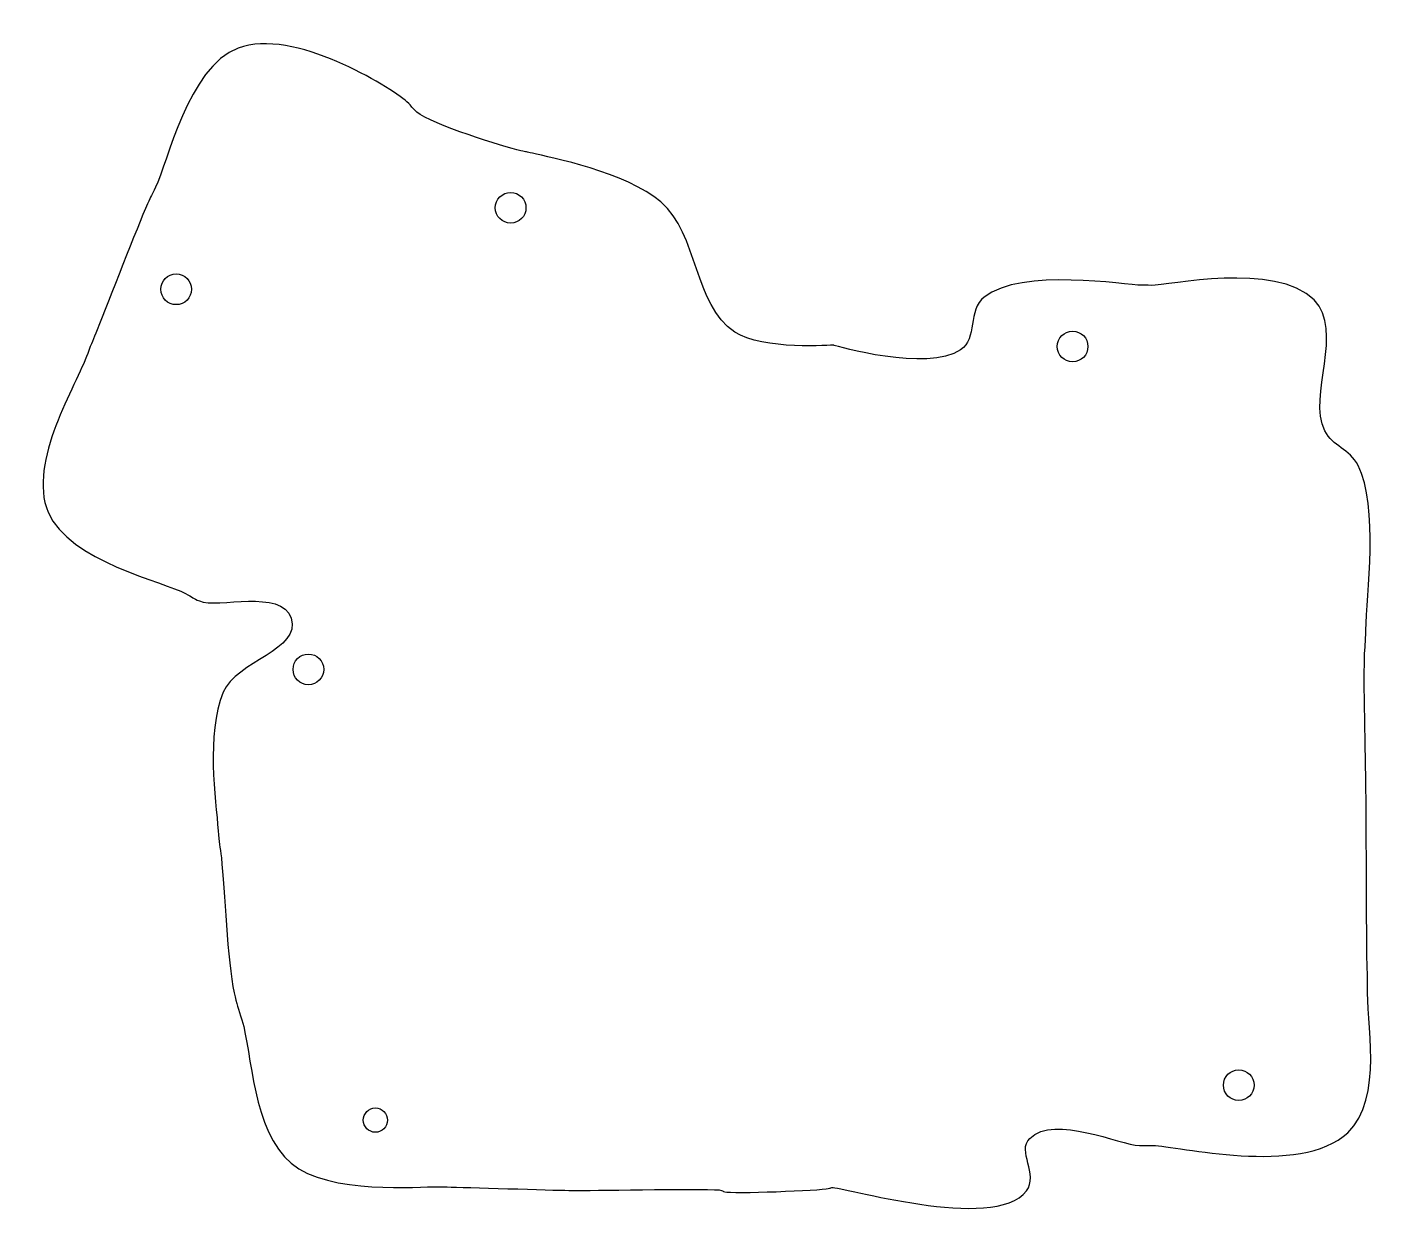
# Model space of a CAD drawing. Header units: millimetres. Extents: x -99 to 91, y -100 to 69.
import ezdxf

# ---------------------------------------------------------------- set-up
doc = ezdxf.new("R2010")
doc.units = ezdxf.units.MM
doc.layers.get('0').update_dxf_attribs({"linetype": 'CONTINUOUS'})

msp = doc.modelspace()

# ---------------------------------------------------------------- linework, layer by layer
for centre, radius in [((-31.54, 43.77), 2.15), ((-78.39, 32.35), 2.15), ((47.17, 24.34), 2.15), ((-59.87, -20.89), 2.15), ((70.44, -79.13), 2.15), ((-50.48, -84.03), 1.7)]:
    msp.add_circle(centre, radius)
for points in [[(-46.07, 58.63), (-48.47, 60.71), (-61.98, 69.07), (-69.7, 66.13)], [(-69.7, 66.13), (-76.77, 63.45), (-79.6, 49.98), (-81.28, 46.64)], [(-44.69, 57.18), (-45.44, 57.8), (-45.26, 57.92), (-46.07, 58.63)], [(-30.12, 51.76), (-32.5, 52.34), (-42.53, 55.4), (-44.69, 57.18)], [(-28.5, 51.42), (-29.36, 51.63), (-29.3, 51.56), (-30.12, 51.76)], [(-10.51, 44.59), (-15.38, 48.77), (-25.98, 50.82), (-28.5, 51.42)], [(-81.28, 46.64), (-81.86, 45.49), (-81.87, 45.45), (-82.38, 44.33)], [(-82.38, 44.33), (-83.84, 41.12), (-87.83, 30.68), (-89.44, 26.68)], [(-0.16, 26.36), (-5.92, 30.22), (-5.21, 40.05), (-10.51, 44.59)], [(80.98, 30.87), (75.61, 36.28), (60.4, 32.84), (58.17, 32.9)], [(56.86, 32.92), (54.65, 32.93), (39.99, 35.41), (34.79, 31.27)], [(58.17, 32.9), (57.42, 32.92), (57.6, 32.92), (56.86, 32.92)], [(34.79, 31.27), (32.47, 29.42), (33.84, 25.44), (31.48, 23.85)], [(82.5, 12.54), (80.05, 17.48), (85.3, 26.51), (80.98, 30.87)], [(-89.44, 26.68), (-90.02, 25.22), (-90.22, 24.92), (-90.77, 23.37)], [(13.72, 24.52), (13.59, 24.58), (3.75, 23.75), (-0.16, 26.36)], [(-90.77, 23.37), (-92.33, 18.97), (-99.26, 8.18), (-96.32, 1.13)], [(13.78, 24.49), (13.74, 24.51), (13.76, 24.5), (13.72, 24.52)], [(31.48, 23.85), (26.83, 20.73), (13.91, 24.42), (13.78, 24.49)], [(87.16, 7.68), (85.98, 10.02), (83.59, 10.33), (82.5, 12.54)], [(88.25, -15.42), (88.34, -10.51), (90.06, 1.94), (87.16, 7.68)], [(-96.32, 1.13), (-93.44, -5.75), (-79.95, -8.67), (-77.06, -10.27)], [(-77.06, -10.27), (-76.07, -10.81), (-76.05, -10.92), (-75.14, -11.31)], [(-75.14, -11.31), (-72.59, -12.38), (-63.66, -9.56), (-62.28, -13.7)], [(-62.28, -13.7), (-60.79, -18.15), (-70, -19.73), (-71.79, -24.1)], [(88.05, -19.28), (88.1, -17.61), (88.21, -17.18), (88.25, -15.42)], [(88.27, -38.82), (88.23, -34.33), (87.93, -23.84), (88.05, -19.28)], [(-71.79, -24.1), (-74.25, -30.06), (-72.81, -39.03), (-72.51, -43.52)], [(88.29, -42.58), (88.28, -40.95), (88.28, -40.46), (88.27, -38.82)], [(-72.51, -43.52), (-72.4, -45.17), (-72.24, -45.66), (-72.06, -47.29)], [(88.4, -61.45), (88.34, -57.01), (88.32, -46.99), (88.29, -42.58)], [(-72.06, -47.29), (-71.57, -51.71), (-71.23, -61.74), (-70.27, -66.19)], [(88.46, -65.24), (88.52, -63.56), (88.42, -63.08), (88.4, -61.45)], [(-70.27, -66.19), (-69.91, -67.84), (-69.69, -68.33), (-69.18, -70)], [(85.71, -85.79), (90.77, -81.05), (88.31, -69.87), (88.46, -65.24)], [(-69.18, -70), (-67.79, -74.59), (-67.69, -85.52), (-62.28, -90.08)], [(41.17, -86.58), (44.72, -83.18), (53.81, -87.53), (56.52, -87.58)], [(40.7, -93.95), (42.47, -91.62), (39.32, -88.35), (41.17, -86.58)], [(58.45, -87.59), (61.58, -87.56), (79.09, -92.01), (85.71, -85.79)], [(56.52, -87.58), (57.47, -87.6), (57.39, -87.6), (58.45, -87.59)], [(-62.28, -90.08), (-57, -94.52), (-44.22, -93.29), (-41.86, -93.38)], [(-41.86, -93.38), (-41.06, -93.41), (-41.18, -93.38), (-40.41, -93.39)], [(-40.41, -93.39), (-38.14, -93.43), (-25.7, -93.84), (-23.38, -93.87)], [(-23.38, -93.87), (-22.59, -93.88), (-22.7, -93.88), (-21.89, -93.88)], [(-21.89, -93.88), (-19.49, -93.9), (-2.86, -93.53), (-2.01, -93.87)], [(-2.01, -93.87), (-1.73, -93.98), (-1.84, -93.96), (-1.56, -94.06)], [(-1.56, -94.06), (-0.73, -94.38), (12.03, -93.86), (12.95, -93.62)], [(12.95, -93.62), (13.26, -93.54), (13.14, -93.56), (13.46, -93.47)], [(13.46, -93.47), (14.43, -93.2), (36.25, -99.82), (40.7, -93.95)]]:
    msp.add_open_spline(points, degree=3)

doc.saveas('drawing.dxf')
